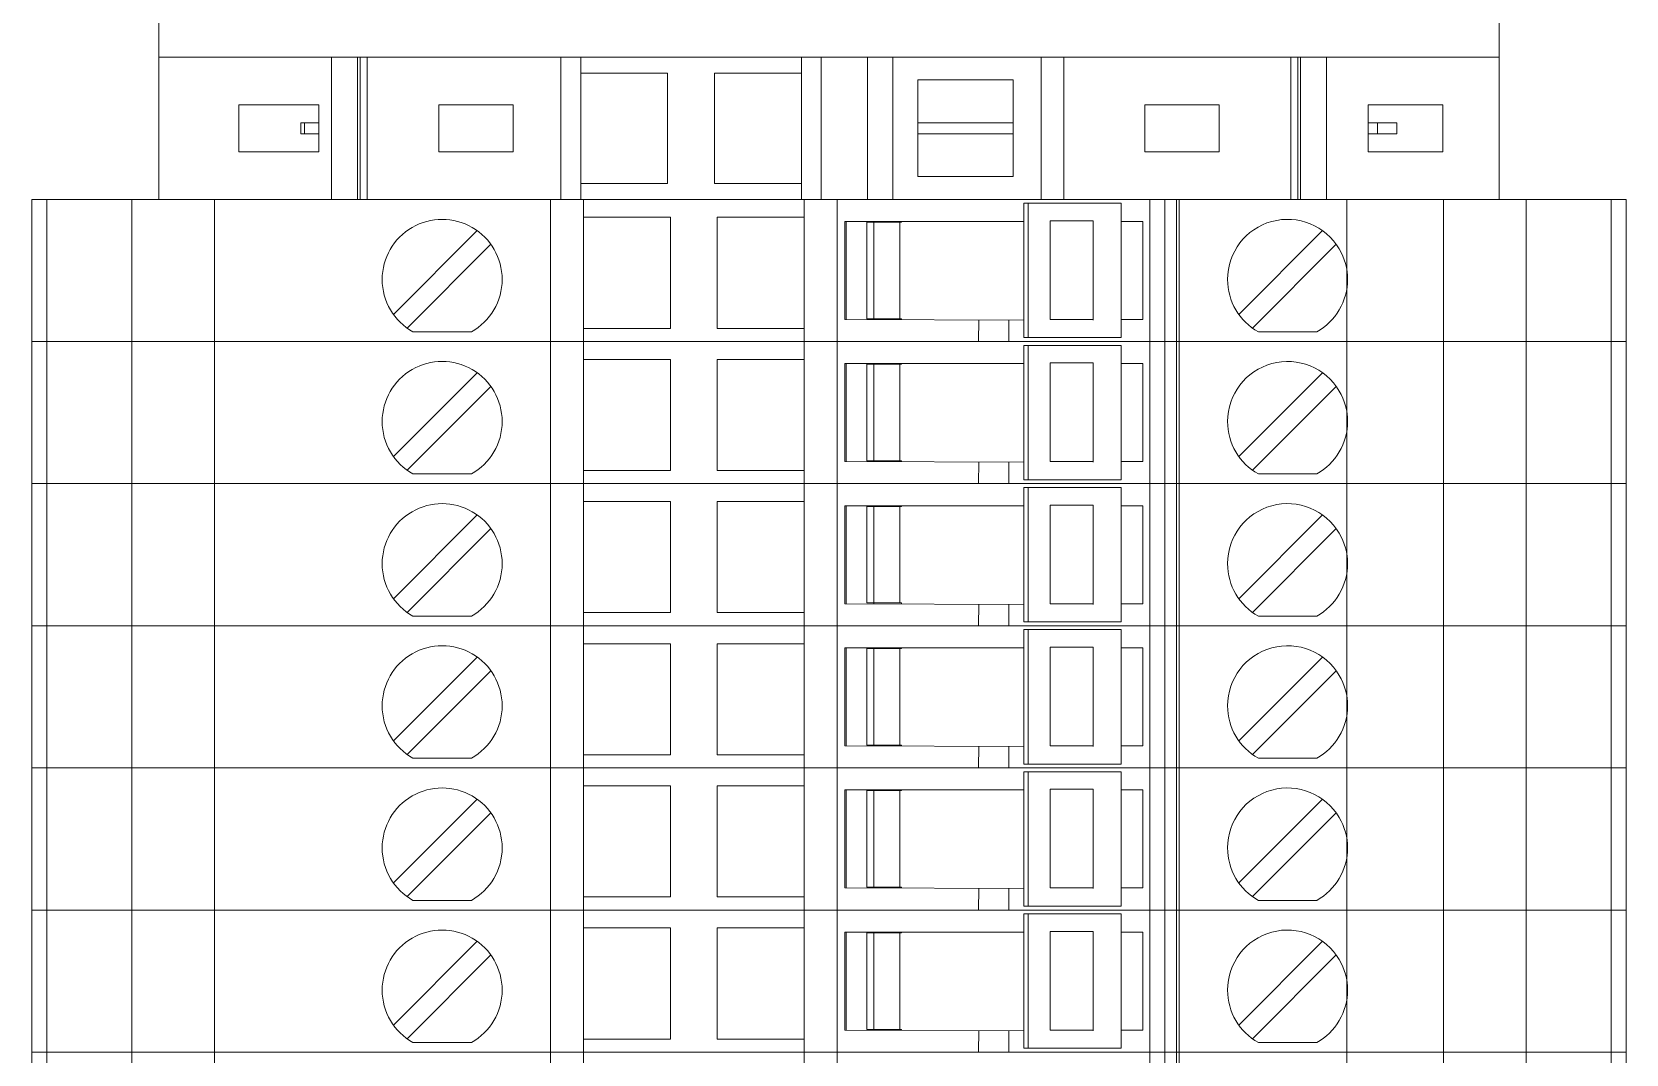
# Model space of a CAD drawing. Header units: millimetres. Extents: x 1880 to 4113, y 771 to 2990.
# Drawn here: x 3131.2 to 3189, y 1389.5 to 1426.6 of the extents above; entities that cross this region are included whole.
import ezdxf

# ---------------------------------------------------------------- set-up
doc = ezdxf.new("R2010")
doc.units = ezdxf.units.MM
doc.layers.add('000-PI-Oprema', color=30, linetype='Continuous', lineweight=5)

msp = doc.modelspace()

# ---------------------------------------------------------------- linework, layer by layer
at = {"color": 0, "linetype": 'ByBlock', "lineweight": 0, "ltscale": 0.25}
msp.add_lwpolyline([(3135.772, 1427.863), (3135.772, 1420.513), (3184.372, 1420.513), (3184.372, 1427.863), (3135.772, 1427.863)], dxfattribs=at)
at = {"layer": '000-PI-Oprema', "color": 0, "linetype": 'ByBlock', "lineweight": 0}
for p, q in [((3135.772, 1427.863), (3135.772, 1420.513)), ((3184.372, 1420.513), (3184.372, 1427.863)), ((3142.037, 1425.663), (3135.772, 1425.663)), ((3142.037, 1420.513), (3142.037, 1425.663)), ((3142.974, 1425.663), (3142.037, 1425.663)), ((3142.974, 1420.513), (3142.974, 1425.663)), ((3143.074, 1425.663), (3142.974, 1425.663)), ((3143.074, 1425.663), (3143.074, 1420.513)), ((3143.332, 1425.663), (3143.074, 1425.663)), ((3143.332, 1425.663), (3143.332, 1420.513)), ((3150.353, 1425.663), (3143.332, 1425.663)), ((3150.353, 1425.663), (3151.072, 1425.663)), ((3150.353, 1420.513), (3150.353, 1425.663)), ((3151.072, 1425.088), (3151.072, 1425.663)), ((3151.072, 1425.663), (3159.072, 1425.663)), ((3159.072, 1425.663), (3159.072, 1425.088)), ((3159.072, 1425.663), (3159.79, 1425.663)), ((3159.79, 1425.663), (3161.462, 1425.663)), ((3159.79, 1420.513), (3159.79, 1425.663)), ((3162.387, 1425.663), (3161.462, 1425.663)), ((3161.462, 1425.663), (3161.462, 1420.513)), ((3167.761, 1425.663), (3162.387, 1425.663)), ((3162.387, 1425.663), (3162.387, 1420.513)), ((3167.761, 1425.663), (3167.761, 1420.513)), ((3168.582, 1425.663), (3167.761, 1425.663)), ((3168.582, 1420.513), (3168.582, 1425.663)), ((3168.582, 1425.663), (3176.812, 1425.663)), ((3176.812, 1425.663), (3176.812, 1420.513)), ((3176.812, 1425.663), (3177.07, 1425.663)), ((3177.07, 1420.513), (3177.07, 1425.663)), ((3177.07, 1425.663), (3177.17, 1425.663)), ((3178.107, 1425.663), (3177.17, 1425.663)), ((3177.17, 1420.513), (3177.17, 1425.663)), ((3178.107, 1425.663), (3184.372, 1425.663)), ((3178.107, 1420.513), (3178.107, 1425.663)), ((3151.072, 1421.088), (3151.072, 1425.088)), ((3151.072, 1425.088), (3154.222, 1425.088)), ((3154.222, 1425.088), (3154.222, 1421.088)), ((3155.922, 1425.088), (3159.072, 1425.088)), ((3155.922, 1421.088), (3155.922, 1425.088)), ((3159.072, 1425.088), (3159.072, 1421.088)), ((3163.297, 1424.838), (3166.747, 1424.838)), ((3163.297, 1423.288), (3163.297, 1424.838)), ((3166.747, 1424.838), (3166.747, 1423.288)), ((3138.672, 1422.238), (3138.672, 1423.938)), ((3138.672, 1423.938), (3141.572, 1423.938)), ((3141.572, 1423.938), (3141.572, 1423.288)), ((3145.922, 1423.938), (3148.622, 1423.938)), ((3145.922, 1422.238), (3145.922, 1423.938)), ((3148.622, 1423.938), (3148.622, 1422.238)), ((3171.522, 1423.938), (3174.222, 1423.938)), ((3171.522, 1422.238), (3171.522, 1423.938)), ((3174.222, 1423.938), (3174.222, 1422.238)), ((3179.622, 1423.288), (3179.622, 1423.938)), ((3179.622, 1423.938), (3182.322, 1423.938)), ((3182.322, 1423.938), (3182.322, 1422.238)), ((3141.057, 1423.288), (3140.927, 1423.288)), ((3140.927, 1422.888), (3140.927, 1423.288)), ((3141.057, 1423.288), (3141.057, 1422.888)), ((3141.057, 1423.288), (3141.572, 1423.288)), ((3141.572, 1423.288), (3141.572, 1422.888)), ((3163.297, 1423.288), (3166.747, 1423.288)), ((3163.297, 1422.888), (3163.297, 1423.288)), ((3166.747, 1423.288), (3166.747, 1422.888)), ((3179.622, 1422.888), (3179.622, 1423.288)), ((3179.622, 1423.288), (3179.957, 1423.288)), ((3179.957, 1423.288), (3179.957, 1422.888)), ((3180.657, 1423.288), (3179.957, 1423.288)), ((3180.657, 1423.288), (3180.657, 1422.888)), ((3141.057, 1422.888), (3140.927, 1422.888)), ((3141.057, 1422.888), (3141.572, 1422.888)), ((3141.572, 1422.888), (3141.572, 1422.238)), ((3163.297, 1422.888), (3166.747, 1422.888)), ((3163.297, 1421.338), (3163.297, 1422.888)), ((3166.747, 1422.888), (3166.747, 1421.338)), ((3179.622, 1422.888), (3179.957, 1422.888)), ((3179.622, 1422.238), (3179.622, 1422.888)), ((3180.657, 1422.888), (3179.957, 1422.888)), ((3141.572, 1422.238), (3138.672, 1422.238)), ((3148.622, 1422.238), (3145.922, 1422.238)), ((3174.222, 1422.238), (3171.522, 1422.238)), ((3182.322, 1422.238), (3179.622, 1422.238)), ((3166.747, 1421.338), (3163.297, 1421.338)), ((3154.222, 1421.088), (3151.072, 1421.088)), ((3151.072, 1420.513), (3151.072, 1421.088)), ((3159.072, 1421.088), (3155.922, 1421.088)), ((3159.072, 1421.088), (3159.072, 1420.513)), ((3131.172, 1420.513), (3131.855, 1420.513)), ((3131.172, 1420.513), (3149.972, 1420.513)), ((3131.172, 1420.513), (3131.172, 1415.363)), ((3131.719, 1415.363), (3131.719, 1420.513)), ((3134.796, 1420.513), (3134.796, 1415.363)), ((3137.796, 1420.513), (3137.796, 1415.363)), ((3142.974, 1420.513), (3142.037, 1420.513)), ((3143.074, 1420.513), (3142.974, 1420.513)), ((3143.332, 1420.513), (3143.074, 1420.513)), ((3149.972, 1420.513), (3151.172, 1420.513)), ((3149.972, 1420.513), (3149.972, 1415.363)), ((3150.353, 1420.513), (3151.072, 1420.513)), ((3151.172, 1420.513), (3151.172, 1420.513)), ((3159.172, 1420.513), (3151.172, 1420.513)), ((3151.172, 1420.513), (3151.172, 1415.363)), ((3159.172, 1420.513), (3159.172, 1420.513)), ((3159.172, 1420.513), (3160.372, 1420.513)), ((3159.172, 1415.363), (3159.172, 1420.513)), ((3160.372, 1420.513), (3178.572, 1420.513)), ((3160.372, 1415.363), (3160.372, 1420.513)), ((3164.972, 1420.513), (3164.972, 1420.513)), ((3167.13, 1420.373), (3167.288, 1420.373)), ((3167.13, 1420.373), (3167.13, 1419.688)), ((3167.288, 1415.503), (3167.288, 1420.373)), ((3167.288, 1420.373), (3170.659, 1420.373)), ((3170.022, 1420.513), (3170.022, 1420.513)), ((3170.659, 1420.373), (3170.659, 1420.373)), ((3170.659, 1420.373), (3170.659, 1415.503)), ((3171.702, 1420.513), (3171.702, 1415.363)), ((3172.245, 1415.363), (3172.245, 1420.513)), ((3172.672, 1420.513), (3172.672, 1420.513)), ((3172.672, 1415.363), (3172.672, 1420.513)), ((3172.772, 1420.513), (3172.772, 1415.363)), ((3188.972, 1420.513), (3178.572, 1420.513)), ((3178.848, 1420.513), (3178.848, 1415.363)), ((3182.348, 1420.513), (3182.348, 1415.363)), ((3185.348, 1420.513), (3185.348, 1415.363)), ((3188.424, 1415.363), (3188.424, 1420.513)), ((3188.972, 1420.513), (3188.972, 1415.363)), ((3151.172, 1419.863), (3151.172, 1419.863)), ((3151.172, 1419.863), (3154.322, 1419.863)), ((3154.322, 1419.863), (3154.322, 1419.863)), ((3154.322, 1419.863), (3154.322, 1415.838)), ((3156.022, 1419.863), (3159.172, 1419.863)), ((3156.022, 1419.863), (3156.022, 1419.863)), ((3156.022, 1415.838), (3156.022, 1419.863)), ((3159.172, 1419.863), (3159.172, 1419.863)), ((3160.647, 1419.713), (3160.647, 1416.163)), ((3160.647, 1419.713), (3167.13, 1419.713)), ((3160.647, 1419.713), (3160.647, 1419.713)), ((3160.697, 1416.163), (3160.697, 1419.713)), ((3161.447, 1419.688), (3161.447, 1419.688)), ((3161.447, 1419.688), (3161.697, 1419.688)), ((3161.447, 1419.688), (3161.447, 1416.188)), ((3161.697, 1419.713), (3161.697, 1416.163)), ((3161.697, 1419.688), (3162.697, 1419.688)), ((3162.634, 1419.688), (3162.634, 1416.188)), ((3162.697, 1419.688), (3162.697, 1419.713)), ((3167.13, 1416.188), (3167.13, 1419.688)), ((3168.243, 1419.738), (3168.086, 1419.738)), ((3168.086, 1419.688), (3168.086, 1419.738)), ((3168.086, 1416.163), (3168.086, 1419.688)), ((3169.652, 1419.738), (3168.243, 1419.738)), ((3169.652, 1419.738), (3169.652, 1416.138)), ((3170.659, 1419.713), (3171.447, 1419.713)), ((3171.447, 1419.713), (3171.447, 1416.163)), ((3171.447, 1419.713), (3171.447, 1419.713)), ((3147.317, 1419.379), (3144.282, 1416.343)), ((3177.967, 1419.379), (3174.932, 1416.343)), ((3177.967, 1419.379), (3177.967, 1419.379)), ((3144.776, 1415.848), (3147.812, 1418.884)), ((3149.972, 1418.913), (3149.972, 1418.913)), ((3149.972, 1416.313), (3149.972, 1418.913)), ((3172.772, 1418.913), (3172.772, 1416.313)), ((3172.772, 1418.913), (3172.772, 1418.913)), ((3175.426, 1415.848), (3178.462, 1418.884)), ((3178.462, 1418.884), (3178.462, 1418.884)), ((3149.972, 1416.313), (3149.972, 1416.313)), ((3160.647, 1416.163), (3160.647, 1416.163)), ((3160.647, 1416.163), (3167.13, 1416.138)), ((3161.447, 1416.188), (3161.697, 1416.188)), ((3161.447, 1416.188), (3161.447, 1416.188)), ((3161.697, 1416.188), (3162.697, 1416.188)), ((3162.697, 1416.163), (3162.697, 1416.188)), ((3165.497, 1415.363), (3165.5, 1416.145)), ((3166.597, 1416.14), (3166.597, 1415.363)), ((3167.13, 1415.503), (3167.13, 1416.188)), ((3168.086, 1416.163), (3169.652, 1416.163)), ((3170.659, 1416.163), (3171.447, 1416.163)), ((3171.447, 1416.163), (3171.447, 1416.163)), ((3172.772, 1416.313), (3172.772, 1416.313)), ((3174.932, 1416.343), (3174.932, 1416.343)), ((3144.988, 1415.713), (3144.988, 1415.713)), ((3147.106, 1415.713), (3144.988, 1415.713)), ((3147.106, 1415.713), (3147.106, 1415.713)), ((3151.172, 1415.838), (3151.172, 1415.838)), ((3154.322, 1415.838), (3151.172, 1415.838)), ((3154.322, 1415.838), (3154.322, 1415.838)), ((3156.022, 1415.838), (3156.022, 1415.838)), ((3159.172, 1415.838), (3156.022, 1415.838)), ((3159.172, 1415.838), (3159.172, 1415.838)), ((3175.426, 1415.848), (3175.426, 1415.848)), ((3175.638, 1415.713), (3175.638, 1415.713)), ((3175.638, 1415.713), (3177.756, 1415.713)), ((3177.756, 1415.713), (3177.756, 1415.713)), ((3131.172, 1415.363), (3149.972, 1415.363)), ((3131.172, 1415.363), (3131.855, 1415.363)), ((3131.172, 1415.363), (3149.972, 1415.363)), ((3131.172, 1415.363), (3131.172, 1410.213)), ((3131.719, 1410.213), (3131.719, 1415.363)), ((3134.796, 1415.363), (3134.796, 1410.213)), ((3137.796, 1415.363), (3137.796, 1410.213)), ((3149.972, 1415.363), (3151.172, 1415.363)), ((3149.972, 1415.363), (3151.172, 1415.363)), ((3149.972, 1415.363), (3149.972, 1410.213)), ((3159.172, 1415.363), (3151.172, 1415.363)), ((3151.172, 1415.363), (3151.172, 1415.363)), ((3151.172, 1415.363), (3151.172, 1415.363)), ((3159.172, 1415.363), (3151.172, 1415.363)), ((3151.172, 1415.363), (3151.172, 1410.213)), ((3159.172, 1415.363), (3160.372, 1415.363)), ((3159.172, 1415.363), (3159.172, 1415.363)), ((3159.172, 1415.363), (3159.172, 1415.363)), ((3159.172, 1415.363), (3160.372, 1415.363)), ((3159.172, 1410.213), (3159.172, 1415.363)), ((3160.372, 1415.363), (3165.497, 1415.363)), ((3160.372, 1415.363), (3178.572, 1415.363)), ((3160.372, 1410.213), (3160.372, 1415.363)), ((3164.972, 1415.363), (3164.972, 1415.363)), ((3164.972, 1415.363), (3164.972, 1415.363)), ((3166.593, 1415.363), (3165.497, 1415.363)), ((3165.497, 1415.363), (3165.497, 1415.363)), ((3166.597, 1415.363), (3166.593, 1415.363)), ((3166.597, 1415.363), (3188.972, 1415.363)), ((3166.597, 1415.363), (3166.597, 1415.363)), ((3167.13, 1415.503), (3167.288, 1415.503)), ((3167.13, 1415.223), (3167.288, 1415.223)), ((3167.13, 1415.223), (3167.13, 1414.538)), ((3167.288, 1415.503), (3170.659, 1415.503)), ((3167.288, 1410.353), (3167.288, 1415.223)), ((3167.288, 1415.223), (3170.659, 1415.223)), ((3170.022, 1415.363), (3170.022, 1415.363)), ((3170.022, 1415.363), (3170.022, 1415.363)), ((3170.659, 1415.503), (3170.659, 1415.503)), ((3170.659, 1415.223), (3170.659, 1415.223)), ((3170.659, 1415.223), (3170.659, 1410.353)), ((3171.702, 1415.363), (3171.702, 1410.213)), ((3172.245, 1410.213), (3172.245, 1415.363)), ((3172.672, 1415.363), (3172.672, 1415.363)), ((3172.672, 1415.363), (3172.672, 1415.363)), ((3172.672, 1410.213), (3172.672, 1415.363)), ((3172.772, 1415.363), (3172.772, 1410.213)), ((3188.972, 1415.363), (3178.572, 1415.363)), ((3178.848, 1415.363), (3178.848, 1410.213)), ((3182.348, 1415.363), (3182.348, 1410.213)), ((3185.348, 1415.363), (3185.348, 1410.213)), ((3188.424, 1410.213), (3188.424, 1415.363)), ((3188.972, 1415.363), (3188.972, 1410.213)), ((3151.172, 1414.713), (3151.172, 1414.713)), ((3151.172, 1414.713), (3154.322, 1414.713)), ((3154.322, 1414.713), (3154.322, 1414.713)), ((3154.322, 1414.713), (3154.322, 1410.688)), ((3156.022, 1414.713), (3159.172, 1414.713)), ((3156.022, 1414.713), (3156.022, 1414.713)), ((3156.022, 1410.688), (3156.022, 1414.713)), ((3159.172, 1414.713), (3159.172, 1414.713)), ((3160.647, 1414.563), (3160.647, 1411.013)), ((3160.647, 1414.563), (3167.13, 1414.563)), ((3160.647, 1414.563), (3160.647, 1414.563)), ((3160.697, 1411.013), (3160.697, 1414.563)), ((3161.447, 1414.538), (3161.447, 1414.538)), ((3161.447, 1414.538), (3161.697, 1414.538)), ((3161.447, 1414.538), (3161.447, 1411.038)), ((3161.697, 1414.563), (3161.697, 1411.013)), ((3161.697, 1414.538), (3162.697, 1414.538)), ((3162.634, 1414.538), (3162.634, 1411.038)), ((3162.697, 1414.538), (3162.697, 1414.563)), ((3167.13, 1411.038), (3167.13, 1414.538)), ((3168.243, 1414.588), (3168.086, 1414.588)), ((3168.086, 1414.538), (3168.086, 1414.588)), ((3168.086, 1411.013), (3168.086, 1414.538)), ((3169.652, 1414.588), (3168.243, 1414.588)), ((3169.652, 1414.588), (3169.652, 1410.988)), ((3170.659, 1414.563), (3171.447, 1414.563)), ((3171.447, 1414.563), (3171.447, 1411.013)), ((3171.447, 1414.563), (3171.447, 1414.563)), ((3147.317, 1414.229), (3144.282, 1411.193)), ((3177.967, 1414.229), (3174.932, 1411.193)), ((3177.967, 1414.229), (3177.967, 1414.229)), ((3144.776, 1410.698), (3147.812, 1413.734)), ((3149.972, 1413.763), (3149.972, 1413.763)), ((3149.972, 1411.163), (3149.972, 1413.763)), ((3172.772, 1413.763), (3172.772, 1411.163)), ((3172.772, 1413.763), (3172.772, 1413.763)), ((3175.426, 1410.698), (3178.462, 1413.734)), ((3178.462, 1413.734), (3178.462, 1413.734)), ((3149.972, 1411.163), (3149.972, 1411.163)), ((3160.647, 1411.013), (3160.647, 1411.013)), ((3160.647, 1411.013), (3167.13, 1410.988)), ((3161.447, 1411.038), (3161.697, 1411.038)), ((3161.447, 1411.038), (3161.447, 1411.038)), ((3161.697, 1411.038), (3162.697, 1411.038)), ((3162.697, 1411.013), (3162.697, 1411.038)), ((3165.497, 1410.213), (3165.5, 1410.995)), ((3166.597, 1410.99), (3166.597, 1410.213)), ((3167.13, 1410.353), (3167.13, 1411.038)), ((3168.086, 1411.013), (3169.652, 1411.013)), ((3170.659, 1411.013), (3171.447, 1411.013)), ((3171.447, 1411.013), (3171.447, 1411.013)), ((3172.772, 1411.163), (3172.772, 1411.163)), ((3174.932, 1411.193), (3174.932, 1411.193)), ((3144.988, 1410.563), (3144.988, 1410.563)), ((3147.106, 1410.563), (3144.988, 1410.563)), ((3147.106, 1410.563), (3147.106, 1410.563)), ((3151.172, 1410.688), (3151.172, 1410.688)), ((3154.322, 1410.688), (3151.172, 1410.688)), ((3154.322, 1410.688), (3154.322, 1410.688)), ((3156.022, 1410.688), (3156.022, 1410.688)), ((3159.172, 1410.688), (3156.022, 1410.688)), ((3159.172, 1410.688), (3159.172, 1410.688)), ((3167.13, 1410.353), (3167.288, 1410.353)), ((3167.288, 1410.353), (3170.659, 1410.353)), ((3170.659, 1410.353), (3170.659, 1410.353)), ((3175.426, 1410.698), (3175.426, 1410.698)), ((3175.638, 1410.563), (3175.638, 1410.563)), ((3175.638, 1410.563), (3177.756, 1410.563)), ((3177.756, 1410.563), (3177.756, 1410.563)), ((3131.172, 1410.213), (3149.972, 1410.213)), ((3131.172, 1410.213), (3131.855, 1410.213)), ((3131.172, 1410.213), (3149.972, 1410.213)), ((3131.172, 1410.213), (3131.172, 1405.063)), ((3131.719, 1405.063), (3131.719, 1410.213)), ((3134.796, 1410.213), (3134.796, 1405.063)), ((3137.796, 1410.213), (3137.796, 1405.063)), ((3149.972, 1410.213), (3151.172, 1410.213)), ((3149.972, 1410.213), (3151.172, 1410.213)), ((3149.972, 1410.213), (3149.972, 1405.063)), ((3159.172, 1410.213), (3151.172, 1410.213)), ((3151.172, 1410.213), (3151.172, 1410.213)), ((3151.172, 1410.213), (3151.172, 1410.213)), ((3159.172, 1410.213), (3151.172, 1410.213)), ((3151.172, 1410.213), (3151.172, 1405.063)), ((3159.172, 1410.213), (3160.372, 1410.213)), ((3159.172, 1410.213), (3159.172, 1410.213)), ((3159.172, 1410.213), (3159.172, 1410.213)), ((3159.172, 1410.213), (3160.372, 1410.213)), ((3159.172, 1405.063), (3159.172, 1410.213)), ((3160.372, 1410.213), (3165.497, 1410.213)), ((3160.372, 1410.213), (3178.572, 1410.213)), ((3160.372, 1405.063), (3160.372, 1410.213)), ((3164.972, 1410.213), (3164.972, 1410.213)), ((3164.972, 1410.213), (3164.972, 1410.213)), ((3166.593, 1410.213), (3165.497, 1410.213)), ((3165.497, 1410.213), (3165.497, 1410.213)), ((3166.597, 1410.213), (3166.593, 1410.213)), ((3166.597, 1410.213), (3188.972, 1410.213)), ((3166.597, 1410.213), (3166.597, 1410.213)), ((3167.13, 1410.073), (3167.288, 1410.073)), ((3167.13, 1410.073), (3167.13, 1409.388)), ((3167.288, 1405.203), (3167.288, 1410.073)), ((3167.288, 1410.073), (3170.659, 1410.073)), ((3170.022, 1410.213), (3170.022, 1410.213)), ((3170.022, 1410.213), (3170.022, 1410.213)), ((3170.659, 1410.073), (3170.659, 1410.073)), ((3170.659, 1410.073), (3170.659, 1405.203)), ((3171.702, 1410.213), (3171.702, 1405.063)), ((3172.245, 1405.063), (3172.245, 1410.213)), ((3172.672, 1410.213), (3172.672, 1410.213)), ((3172.672, 1410.213), (3172.672, 1410.213)), ((3172.672, 1405.063), (3172.672, 1410.213)), ((3172.772, 1410.213), (3172.772, 1405.063)), ((3188.972, 1410.213), (3178.572, 1410.213)), ((3178.848, 1410.213), (3178.848, 1405.063)), ((3182.348, 1410.213), (3182.348, 1405.063)), ((3185.348, 1410.213), (3185.348, 1405.063)), ((3188.424, 1405.063), (3188.424, 1410.213)), ((3188.972, 1410.213), (3188.972, 1405.063)), ((3151.172, 1409.563), (3151.172, 1409.563)), ((3151.172, 1409.563), (3154.322, 1409.563)), ((3154.322, 1409.563), (3154.322, 1409.563)), ((3154.322, 1409.563), (3154.322, 1405.538)), ((3156.022, 1409.563), (3159.172, 1409.563)), ((3156.022, 1409.563), (3156.022, 1409.563)), ((3156.022, 1405.538), (3156.022, 1409.563)), ((3159.172, 1409.563), (3159.172, 1409.563)), ((3160.647, 1409.413), (3160.647, 1405.863)), ((3160.647, 1409.413), (3167.13, 1409.413)), ((3160.647, 1409.413), (3160.647, 1409.413)), ((3160.697, 1405.863), (3160.697, 1409.413)), ((3161.447, 1409.388), (3161.447, 1409.388)), ((3161.447, 1409.388), (3161.697, 1409.388)), ((3161.447, 1409.388), (3161.447, 1405.888)), ((3161.697, 1409.413), (3161.697, 1405.863)), ((3161.697, 1409.388), (3162.697, 1409.388)), ((3162.634, 1409.388), (3162.634, 1405.888)), ((3162.697, 1409.388), (3162.697, 1409.413)), ((3167.13, 1405.888), (3167.13, 1409.388)), ((3168.243, 1409.438), (3168.086, 1409.438)), ((3168.086, 1409.388), (3168.086, 1409.438)), ((3168.086, 1405.863), (3168.086, 1409.388)), ((3169.652, 1409.438), (3168.243, 1409.438)), ((3169.652, 1409.438), (3169.652, 1405.838)), ((3170.659, 1409.413), (3171.447, 1409.413)), ((3171.447, 1409.413), (3171.447, 1405.863)), ((3171.447, 1409.413), (3171.447, 1409.413)), ((3147.317, 1409.079), (3144.282, 1406.043)), ((3149.972, 1408.613), (3149.972, 1408.613)), ((3149.972, 1406.013), (3149.972, 1408.613)), ((3172.772, 1408.613), (3172.772, 1406.013)), ((3172.772, 1408.613), (3172.772, 1408.613)), ((3177.967, 1409.079), (3174.932, 1406.043)), ((3177.967, 1409.079), (3177.967, 1409.079)), ((3144.776, 1405.548), (3147.812, 1408.584)), ((3175.426, 1405.548), (3178.462, 1408.584)), ((3178.462, 1408.584), (3178.462, 1408.584)), ((3149.972, 1406.013), (3149.972, 1406.013)), ((3160.647, 1405.863), (3160.647, 1405.863)), ((3160.647, 1405.863), (3167.13, 1405.838)), ((3161.447, 1405.888), (3161.697, 1405.888)), ((3161.447, 1405.888), (3161.447, 1405.888)), ((3161.697, 1405.888), (3162.697, 1405.888)), ((3162.697, 1405.863), (3162.697, 1405.888)), ((3165.497, 1405.063), (3165.5, 1405.845)), ((3166.597, 1405.84), (3166.597, 1405.063)), ((3167.13, 1405.203), (3167.13, 1405.888)), ((3168.086, 1405.863), (3169.652, 1405.863)), ((3170.659, 1405.863), (3171.447, 1405.863)), ((3171.447, 1405.863), (3171.447, 1405.863)), ((3172.772, 1406.013), (3172.772, 1406.013)), ((3174.932, 1406.043), (3174.932, 1406.043)), ((3144.988, 1405.413), (3144.988, 1405.413)), ((3147.106, 1405.413), (3144.988, 1405.413)), ((3147.106, 1405.413), (3147.106, 1405.413)), ((3151.172, 1405.538), (3151.172, 1405.538)), ((3154.322, 1405.538), (3151.172, 1405.538)), ((3154.322, 1405.538), (3154.322, 1405.538)), ((3156.022, 1405.538), (3156.022, 1405.538)), ((3159.172, 1405.538), (3156.022, 1405.538)), ((3159.172, 1405.538), (3159.172, 1405.538)), ((3167.13, 1405.203), (3167.288, 1405.203)), ((3167.288, 1405.203), (3170.659, 1405.203)), ((3170.659, 1405.203), (3170.659, 1405.203)), ((3175.426, 1405.548), (3175.426, 1405.548)), ((3175.638, 1405.413), (3175.638, 1405.413)), ((3175.638, 1405.413), (3177.756, 1405.413)), ((3177.756, 1405.413), (3177.756, 1405.413)), ((3131.172, 1405.063), (3149.972, 1405.063)), ((3131.172, 1405.063), (3131.855, 1405.063)), ((3131.172, 1405.063), (3149.972, 1405.063)), ((3131.172, 1405.063), (3131.172, 1399.913)), ((3131.719, 1399.913), (3131.719, 1405.063)), ((3134.796, 1405.063), (3134.796, 1399.913)), ((3137.796, 1405.063), (3137.796, 1399.913)), ((3149.972, 1405.063), (3151.172, 1405.063)), ((3149.972, 1405.063), (3151.172, 1405.063)), ((3149.972, 1405.063), (3149.972, 1399.913)), ((3159.172, 1405.063), (3151.172, 1405.063)), ((3151.172, 1405.063), (3151.172, 1405.063)), ((3151.172, 1405.063), (3151.172, 1405.063)), ((3159.172, 1405.063), (3151.172, 1405.063)), ((3151.172, 1405.063), (3151.172, 1399.913)), ((3159.172, 1405.063), (3160.372, 1405.063)), ((3159.172, 1405.063), (3159.172, 1405.063)), ((3159.172, 1405.063), (3159.172, 1405.063)), ((3159.172, 1405.063), (3160.372, 1405.063)), ((3159.172, 1399.913), (3159.172, 1405.063)), ((3160.372, 1405.063), (3165.497, 1405.063)), ((3160.372, 1405.063), (3178.572, 1405.063)), ((3160.372, 1399.913), (3160.372, 1405.063)), ((3164.972, 1405.063), (3164.972, 1405.063)), ((3164.972, 1405.063), (3164.972, 1405.063)), ((3166.593, 1405.063), (3165.497, 1405.063)), ((3165.497, 1405.063), (3165.497, 1405.063)), ((3166.597, 1405.063), (3166.593, 1405.063)), ((3166.597, 1405.063), (3188.972, 1405.063)), ((3166.597, 1405.063), (3166.597, 1405.063)), ((3167.13, 1404.923), (3167.288, 1404.923)), ((3167.13, 1404.923), (3167.13, 1404.238)), ((3167.288, 1400.053), (3167.288, 1404.923)), ((3167.288, 1404.923), (3170.659, 1404.923)), ((3170.022, 1405.063), (3170.022, 1405.063)), ((3170.022, 1405.063), (3170.022, 1405.063)), ((3170.659, 1404.923), (3170.659, 1404.923)), ((3170.659, 1404.923), (3170.659, 1400.053)), ((3171.702, 1405.063), (3171.702, 1399.913)), ((3172.245, 1399.913), (3172.245, 1405.063)), ((3172.672, 1405.063), (3172.672, 1405.063)), ((3172.672, 1405.063), (3172.672, 1405.063)), ((3172.672, 1399.913), (3172.672, 1405.063)), ((3172.772, 1405.063), (3172.772, 1399.913)), ((3188.972, 1405.063), (3178.572, 1405.063)), ((3178.848, 1405.063), (3178.848, 1399.913)), ((3182.348, 1405.063), (3182.348, 1399.913)), ((3185.348, 1405.063), (3185.348, 1399.913)), ((3188.424, 1399.913), (3188.424, 1405.063)), ((3188.972, 1405.063), (3188.972, 1399.913)), ((3151.172, 1404.413), (3151.172, 1404.413)), ((3151.172, 1404.413), (3154.322, 1404.413)), ((3154.322, 1404.413), (3154.322, 1404.413)), ((3154.322, 1404.413), (3154.322, 1400.388)), ((3156.022, 1404.413), (3159.172, 1404.413)), ((3156.022, 1404.413), (3156.022, 1404.413)), ((3156.022, 1400.388), (3156.022, 1404.413)), ((3159.172, 1404.413), (3159.172, 1404.413)), ((3160.647, 1404.263), (3160.647, 1400.713)), ((3160.647, 1404.263), (3167.13, 1404.263)), ((3160.647, 1404.263), (3160.647, 1404.263)), ((3160.697, 1400.713), (3160.697, 1404.263)), ((3161.447, 1404.238), (3161.447, 1404.238)), ((3161.447, 1404.238), (3161.697, 1404.238)), ((3161.447, 1404.238), (3161.447, 1400.738)), ((3161.697, 1404.263), (3161.697, 1400.713)), ((3161.697, 1404.238), (3162.697, 1404.238)), ((3162.634, 1404.238), (3162.634, 1400.738)), ((3162.697, 1404.238), (3162.697, 1404.263)), ((3167.13, 1400.738), (3167.13, 1404.238)), ((3168.243, 1404.288), (3168.086, 1404.288)), ((3168.086, 1404.238), (3168.086, 1404.288)), ((3168.086, 1400.713), (3168.086, 1404.238)), ((3169.652, 1404.288), (3168.243, 1404.288)), ((3169.652, 1404.288), (3169.652, 1400.688)), ((3170.659, 1404.263), (3171.447, 1404.263)), ((3171.447, 1404.263), (3171.447, 1400.713)), ((3171.447, 1404.263), (3171.447, 1404.263)), ((3147.317, 1403.929), (3144.282, 1400.893)), ((3144.776, 1400.398), (3147.812, 1403.434)), ((3149.972, 1403.463), (3149.972, 1403.463)), ((3149.972, 1400.863), (3149.972, 1403.463)), ((3172.772, 1403.463), (3172.772, 1400.863)), ((3172.772, 1403.463), (3172.772, 1403.463)), ((3177.967, 1403.929), (3174.932, 1400.893)), ((3175.426, 1400.398), (3178.462, 1403.434)), ((3177.967, 1403.929), (3177.967, 1403.929)), ((3178.462, 1403.434), (3178.462, 1403.434)), ((3149.972, 1400.863), (3149.972, 1400.863)), ((3160.647, 1400.713), (3160.647, 1400.713)), ((3160.647, 1400.713), (3167.13, 1400.688)), ((3161.447, 1400.738), (3161.697, 1400.738)), ((3161.447, 1400.738), (3161.447, 1400.738)), ((3161.697, 1400.738), (3162.697, 1400.738)), ((3162.697, 1400.713), (3162.697, 1400.738)), ((3165.497, 1399.913), (3165.5, 1400.695)), ((3166.597, 1400.69), (3166.597, 1399.913)), ((3167.13, 1400.053), (3167.13, 1400.738)), ((3168.086, 1400.713), (3169.652, 1400.713)), ((3170.659, 1400.713), (3171.447, 1400.713)), ((3171.447, 1400.713), (3171.447, 1400.713)), ((3172.772, 1400.863), (3172.772, 1400.863)), ((3174.932, 1400.893), (3174.932, 1400.893)), ((3144.988, 1400.263), (3144.988, 1400.263)), ((3147.106, 1400.263), (3144.988, 1400.263)), ((3147.106, 1400.263), (3147.106, 1400.263)), ((3151.172, 1400.388), (3151.172, 1400.388)), ((3154.322, 1400.388), (3151.172, 1400.388)), ((3154.322, 1400.388), (3154.322, 1400.388)), ((3156.022, 1400.388), (3156.022, 1400.388)), ((3159.172, 1400.388), (3156.022, 1400.388)), ((3159.172, 1400.388), (3159.172, 1400.388)), ((3167.13, 1400.053), (3167.288, 1400.053)), ((3167.288, 1400.053), (3170.659, 1400.053)), ((3170.659, 1400.053), (3170.659, 1400.053)), ((3175.426, 1400.398), (3175.426, 1400.398)), ((3175.638, 1400.263), (3175.638, 1400.263)), ((3175.638, 1400.263), (3177.756, 1400.263)), ((3177.756, 1400.263), (3177.756, 1400.263)), ((3131.172, 1399.913), (3149.972, 1399.913)), ((3131.172, 1399.913), (3131.855, 1399.913)), ((3131.172, 1399.913), (3149.972, 1399.913)), ((3131.172, 1399.913), (3131.172, 1394.763)), ((3131.719, 1394.763), (3131.719, 1399.913)), ((3134.796, 1399.913), (3134.796, 1394.763)), ((3137.796, 1399.913), (3137.796, 1394.763)), ((3149.972, 1399.913), (3151.172, 1399.913)), ((3149.972, 1399.913), (3151.172, 1399.913)), ((3149.972, 1399.913), (3149.972, 1394.763)), ((3159.172, 1399.913), (3151.172, 1399.913)), ((3151.172, 1399.913), (3151.172, 1399.913)), ((3151.172, 1399.913), (3151.172, 1399.913)), ((3159.172, 1399.913), (3151.172, 1399.913)), ((3151.172, 1399.913), (3151.172, 1394.763)), ((3159.172, 1399.913), (3160.372, 1399.913)), ((3159.172, 1399.913), (3159.172, 1399.913)), ((3159.172, 1399.913), (3159.172, 1399.913)), ((3159.172, 1399.913), (3160.372, 1399.913)), ((3159.172, 1394.763), (3159.172, 1399.913)), ((3160.372, 1399.913), (3165.497, 1399.913)), ((3160.372, 1399.913), (3178.572, 1399.913)), ((3160.372, 1394.763), (3160.372, 1399.913)), ((3164.972, 1399.913), (3164.972, 1399.913)), ((3164.972, 1399.913), (3164.972, 1399.913)), ((3166.593, 1399.913), (3165.497, 1399.913)), ((3165.497, 1399.913), (3165.497, 1399.913)), ((3166.597, 1399.913), (3166.593, 1399.913)), ((3166.597, 1399.913), (3188.972, 1399.913)), ((3166.597, 1399.913), (3166.597, 1399.913)), ((3167.13, 1399.773), (3167.288, 1399.773)), ((3167.13, 1399.773), (3167.13, 1399.088)), ((3167.288, 1394.903), (3167.288, 1399.773)), ((3167.288, 1399.773), (3170.659, 1399.773)), ((3170.022, 1399.913), (3170.022, 1399.913)), ((3170.022, 1399.913), (3170.022, 1399.913)), ((3170.659, 1399.773), (3170.659, 1399.773)), ((3170.659, 1399.773), (3170.659, 1394.903)), ((3171.702, 1399.913), (3171.702, 1394.763)), ((3172.245, 1394.763), (3172.245, 1399.913)), ((3172.672, 1399.913), (3172.672, 1399.913)), ((3172.672, 1399.913), (3172.672, 1399.913)), ((3172.672, 1394.763), (3172.672, 1399.913)), ((3172.772, 1399.913), (3172.772, 1394.763)), ((3188.972, 1399.913), (3178.572, 1399.913)), ((3178.848, 1399.913), (3178.848, 1394.763)), ((3182.348, 1399.913), (3182.348, 1394.763)), ((3185.348, 1399.913), (3185.348, 1394.763)), ((3188.424, 1394.763), (3188.424, 1399.913)), ((3188.972, 1399.913), (3188.972, 1394.763)), ((3147.317, 1398.779), (3144.282, 1395.743)), ((3151.172, 1399.263), (3151.172, 1399.263)), ((3151.172, 1399.263), (3154.322, 1399.263)), ((3154.322, 1399.263), (3154.322, 1399.263)), ((3154.322, 1399.263), (3154.322, 1395.238)), ((3156.022, 1399.263), (3159.172, 1399.263)), ((3156.022, 1399.263), (3156.022, 1399.263)), ((3156.022, 1395.238), (3156.022, 1399.263)), ((3159.172, 1399.263), (3159.172, 1399.263)), ((3160.647, 1399.113), (3160.647, 1395.563)), ((3160.647, 1399.113), (3167.13, 1399.113)), ((3160.647, 1399.113), (3160.647, 1399.113)), ((3160.697, 1395.563), (3160.697, 1399.113)), ((3161.447, 1399.088), (3161.447, 1399.088)), ((3161.447, 1399.088), (3161.697, 1399.088)), ((3161.447, 1399.088), (3161.447, 1395.588)), ((3161.697, 1399.113), (3161.697, 1395.563)), ((3161.697, 1399.088), (3162.697, 1399.088)), ((3162.634, 1399.088), (3162.634, 1395.588)), ((3162.697, 1399.088), (3162.697, 1399.113)), ((3167.13, 1395.588), (3167.13, 1399.088)), ((3168.243, 1399.138), (3168.086, 1399.138)), ((3168.086, 1399.088), (3168.086, 1399.138)), ((3168.086, 1395.563), (3168.086, 1399.088)), ((3169.652, 1399.138), (3168.243, 1399.138)), ((3169.652, 1399.138), (3169.652, 1395.538)), ((3170.659, 1399.113), (3171.447, 1399.113)), ((3171.447, 1399.113), (3171.447, 1395.563)), ((3171.447, 1399.113), (3171.447, 1399.113)), ((3177.967, 1398.779), (3174.932, 1395.743)), ((3177.967, 1398.779), (3177.967, 1398.779)), ((3144.776, 1395.248), (3147.812, 1398.284)), ((3149.972, 1398.313), (3149.972, 1398.313)), ((3149.972, 1395.713), (3149.972, 1398.313)), ((3172.772, 1398.313), (3172.772, 1395.713)), ((3172.772, 1398.313), (3172.772, 1398.313)), ((3175.426, 1395.248), (3178.462, 1398.284)), ((3178.462, 1398.284), (3178.462, 1398.284)), ((3149.972, 1395.713), (3149.972, 1395.713)), ((3160.647, 1395.563), (3160.647, 1395.563)), ((3160.647, 1395.563), (3167.13, 1395.538)), ((3161.447, 1395.588), (3161.697, 1395.588)), ((3161.447, 1395.588), (3161.447, 1395.588)), ((3161.697, 1395.588), (3162.697, 1395.588)), ((3162.697, 1395.563), (3162.697, 1395.588)), ((3165.497, 1394.763), (3165.5, 1395.545)), ((3166.597, 1395.54), (3166.597, 1394.763)), ((3167.13, 1394.903), (3167.13, 1395.588)), ((3168.086, 1395.563), (3169.652, 1395.563)), ((3170.659, 1395.563), (3171.447, 1395.563)), ((3171.447, 1395.563), (3171.447, 1395.563)), ((3172.772, 1395.713), (3172.772, 1395.713)), ((3174.932, 1395.743), (3174.932, 1395.743)), ((3131.172, 1394.763), (3149.972, 1394.763)), ((3131.172, 1394.763), (3131.855, 1394.763)), ((3131.172, 1394.763), (3149.972, 1394.763)), ((3131.172, 1394.763), (3131.172, 1389.613)), ((3131.719, 1389.613), (3131.719, 1394.763)), ((3134.796, 1394.763), (3134.796, 1389.613)), ((3137.796, 1394.763), (3137.796, 1389.613)), ((3144.988, 1395.113), (3144.988, 1395.113)), ((3147.106, 1395.113), (3144.988, 1395.113)), ((3147.106, 1395.113), (3147.106, 1395.113)), ((3149.972, 1394.763), (3151.172, 1394.763)), ((3149.972, 1394.763), (3151.172, 1394.763)), ((3149.972, 1394.763), (3149.972, 1389.613)), ((3151.172, 1395.238), (3151.172, 1395.238)), ((3154.322, 1395.238), (3151.172, 1395.238)), ((3159.172, 1394.763), (3151.172, 1394.763)), ((3151.172, 1394.763), (3151.172, 1394.763)), ((3151.172, 1394.763), (3151.172, 1394.763)), ((3159.172, 1394.763), (3151.172, 1394.763)), ((3151.172, 1394.763), (3151.172, 1389.613)), ((3154.322, 1395.238), (3154.322, 1395.238)), ((3156.022, 1395.238), (3156.022, 1395.238)), ((3159.172, 1395.238), (3156.022, 1395.238)), ((3159.172, 1395.238), (3159.172, 1395.238)), ((3159.172, 1394.763), (3160.372, 1394.763)), ((3159.172, 1394.763), (3159.172, 1394.763)), ((3159.172, 1394.763), (3159.172, 1394.763)), ((3159.172, 1394.763), (3160.372, 1394.763)), ((3159.172, 1389.613), (3159.172, 1394.763)), ((3160.372, 1394.763), (3165.497, 1394.763)), ((3160.372, 1394.763), (3178.572, 1394.763)), ((3160.372, 1389.613), (3160.372, 1394.763)), ((3164.972, 1394.763), (3164.972, 1394.763)), ((3164.972, 1394.763), (3164.972, 1394.763)), ((3166.593, 1394.763), (3165.497, 1394.763)), ((3165.497, 1394.763), (3165.497, 1394.763)), ((3166.597, 1394.763), (3166.593, 1394.763)), ((3166.597, 1394.763), (3188.972, 1394.763)), ((3166.597, 1394.763), (3166.597, 1394.763)), ((3167.13, 1394.903), (3167.288, 1394.903)), ((3167.288, 1394.903), (3170.659, 1394.903)), ((3170.022, 1394.763), (3170.022, 1394.763)), ((3170.022, 1394.763), (3170.022, 1394.763)), ((3170.659, 1394.903), (3170.659, 1394.903)), ((3171.702, 1394.763), (3171.702, 1389.613)), ((3172.245, 1389.613), (3172.245, 1394.763)), ((3172.672, 1394.763), (3172.672, 1394.763)), ((3172.672, 1394.763), (3172.672, 1394.763)), ((3172.672, 1389.613), (3172.672, 1394.763)), ((3172.772, 1394.763), (3172.772, 1389.613)), ((3175.426, 1395.248), (3175.426, 1395.248)), ((3175.638, 1395.113), (3175.638, 1395.113)), ((3175.638, 1395.113), (3177.756, 1395.113)), ((3177.756, 1395.113), (3177.756, 1395.113)), ((3188.972, 1394.763), (3178.572, 1394.763)), ((3178.848, 1394.763), (3178.848, 1389.613)), ((3182.348, 1394.763), (3182.348, 1389.613)), ((3185.348, 1394.763), (3185.348, 1389.613)), ((3188.424, 1389.613), (3188.424, 1394.763)), ((3188.972, 1394.763), (3188.972, 1389.613)), ((3167.13, 1394.623), (3167.288, 1394.623)), ((3167.13, 1394.623), (3167.13, 1393.938)), ((3167.288, 1389.753), (3167.288, 1394.623)), ((3167.288, 1394.623), (3170.659, 1394.623)), ((3170.659, 1394.623), (3170.659, 1394.623)), ((3170.659, 1394.623), (3170.659, 1389.753)), ((3147.317, 1393.629), (3144.282, 1390.593)), ((3151.172, 1394.113), (3151.172, 1394.113)), ((3151.172, 1394.113), (3154.322, 1394.113)), ((3154.322, 1394.113), (3154.322, 1394.113)), ((3154.322, 1394.113), (3154.322, 1390.088)), ((3156.022, 1394.113), (3159.172, 1394.113)), ((3156.022, 1394.113), (3156.022, 1394.113)), ((3156.022, 1390.088), (3156.022, 1394.113)), ((3159.172, 1394.113), (3159.172, 1394.113)), ((3160.647, 1393.963), (3160.647, 1390.413)), ((3160.647, 1393.963), (3167.13, 1393.963)), ((3160.647, 1393.963), (3160.647, 1393.963)), ((3160.697, 1390.413), (3160.697, 1393.963)), ((3161.447, 1393.938), (3161.447, 1393.938)), ((3161.447, 1393.938), (3161.697, 1393.938)), ((3161.447, 1393.938), (3161.447, 1390.438)), ((3161.697, 1393.963), (3161.697, 1390.413)), ((3161.697, 1393.938), (3162.697, 1393.938)), ((3162.634, 1393.938), (3162.634, 1390.438)), ((3162.697, 1393.938), (3162.697, 1393.963)), ((3167.13, 1390.438), (3167.13, 1393.938)), ((3168.243, 1393.988), (3168.086, 1393.988)), ((3168.086, 1393.938), (3168.086, 1393.988)), ((3168.086, 1390.413), (3168.086, 1393.938)), ((3169.652, 1393.988), (3168.243, 1393.988)), ((3169.652, 1393.988), (3169.652, 1390.388)), ((3170.659, 1393.963), (3171.447, 1393.963)), ((3171.447, 1393.963), (3171.447, 1390.413)), ((3171.447, 1393.963), (3171.447, 1393.963)), ((3177.967, 1393.629), (3174.932, 1390.593)), ((3177.967, 1393.629), (3177.967, 1393.629)), ((3144.776, 1390.098), (3147.812, 1393.134)), ((3149.972, 1393.163), (3149.972, 1393.163)), ((3149.972, 1390.563), (3149.972, 1393.163)), ((3172.772, 1393.163), (3172.772, 1390.563)), ((3172.772, 1393.163), (3172.772, 1393.163)), ((3175.426, 1390.098), (3178.462, 1393.134)), ((3178.462, 1393.134), (3178.462, 1393.134)), ((3149.972, 1390.563), (3149.972, 1390.563)), ((3160.647, 1390.413), (3160.647, 1390.413)), ((3160.647, 1390.413), (3167.13, 1390.388)), ((3161.447, 1390.438), (3161.697, 1390.438)), ((3161.447, 1390.438), (3161.447, 1390.438)), ((3161.697, 1390.438), (3162.697, 1390.438)), ((3162.697, 1390.413), (3162.697, 1390.438)), ((3165.497, 1389.613), (3165.5, 1390.395)), ((3166.597, 1390.39), (3166.597, 1389.613)), ((3167.13, 1389.753), (3167.13, 1390.438)), ((3168.086, 1390.413), (3169.652, 1390.413)), ((3170.659, 1390.413), (3171.447, 1390.413)), ((3171.447, 1390.413), (3171.447, 1390.413)), ((3172.772, 1390.563), (3172.772, 1390.563)), ((3174.932, 1390.593), (3174.932, 1390.593)), ((3175.426, 1390.098), (3175.426, 1390.098)), ((3131.172, 1389.613), (3149.972, 1389.613)), ((3131.172, 1389.613), (3131.855, 1389.613)), ((3131.172, 1389.613), (3149.972, 1389.613)), ((3131.172, 1389.613), (3131.172, 1384.463)), ((3131.719, 1384.463), (3131.719, 1389.613)), ((3134.796, 1389.613), (3134.796, 1384.463)), ((3137.796, 1389.613), (3137.796, 1384.463)), ((3144.988, 1389.963), (3144.988, 1389.963)), ((3147.106, 1389.963), (3144.988, 1389.963)), ((3147.106, 1389.963), (3147.106, 1389.963)), ((3149.972, 1389.613), (3151.172, 1389.613)), ((3149.972, 1389.613), (3151.172, 1389.613)), ((3149.972, 1389.613), (3149.972, 1384.463)), ((3151.172, 1390.088), (3151.172, 1390.088)), ((3154.322, 1390.088), (3151.172, 1390.088)), ((3159.172, 1389.613), (3151.172, 1389.613)), ((3151.172, 1389.613), (3151.172, 1389.613)), ((3151.172, 1389.613), (3151.172, 1389.613)), ((3159.172, 1389.613), (3151.172, 1389.613)), ((3151.172, 1389.613), (3151.172, 1384.463)), ((3154.322, 1390.088), (3154.322, 1390.088)), ((3156.022, 1390.088), (3156.022, 1390.088)), ((3159.172, 1390.088), (3156.022, 1390.088)), ((3159.172, 1390.088), (3159.172, 1390.088)), ((3159.172, 1389.613), (3160.372, 1389.613)), ((3159.172, 1389.613), (3159.172, 1389.613)), ((3159.172, 1389.613), (3159.172, 1389.613)), ((3159.172, 1389.613), (3160.372, 1389.613)), ((3159.172, 1384.463), (3159.172, 1389.613)), ((3160.372, 1389.613), (3165.497, 1389.613)), ((3160.372, 1389.613), (3178.572, 1389.613)), ((3160.372, 1384.463), (3160.372, 1389.613)), ((3164.972, 1389.613), (3164.972, 1389.613)), ((3164.972, 1389.613), (3164.972, 1389.613)), ((3166.593, 1389.613), (3165.497, 1389.613)), ((3165.497, 1389.613), (3165.497, 1389.613)), ((3166.597, 1389.613), (3166.593, 1389.613)), ((3166.597, 1389.613), (3188.972, 1389.613)), ((3166.597, 1389.613), (3166.597, 1389.613)), ((3167.13, 1389.753), (3167.288, 1389.753)), ((3167.288, 1389.753), (3170.659, 1389.753)), ((3170.022, 1389.613), (3170.022, 1389.613)), ((3170.022, 1389.613), (3170.022, 1389.613)), ((3170.659, 1389.753), (3170.659, 1389.753)), ((3171.702, 1389.613), (3171.702, 1384.463)), ((3172.245, 1384.463), (3172.245, 1389.613)), ((3172.672, 1389.613), (3172.672, 1389.613)), ((3172.672, 1389.613), (3172.672, 1389.613)), ((3172.672, 1384.463), (3172.672, 1389.613)), ((3172.772, 1389.613), (3172.772, 1384.463)), ((3175.638, 1389.963), (3175.638, 1389.963)), ((3175.638, 1389.963), (3177.756, 1389.963)), ((3177.756, 1389.963), (3177.756, 1389.963)), ((3188.972, 1389.613), (3178.572, 1389.613)), ((3178.848, 1389.613), (3178.848, 1384.463)), ((3182.348, 1389.613), (3182.348, 1384.463)), ((3185.348, 1389.613), (3185.348, 1384.463)), ((3188.424, 1384.463), (3188.424, 1389.613)), ((3188.972, 1389.613), (3188.972, 1384.463))]:
    msp.add_line(p, q, dxfattribs=at)
at = {"layer": '000-PI-Oprema', "color": 0, "linetype": 'ByBlock', "lineweight": 0, "ltscale": 0.25}
msp.add_line((3184.372, 1420.513), (3135.772, 1420.513), dxfattribs=at)
at = {"layer": '000-PI-Oprema', "color": 0, "linetype": 'ByBlock', "lineweight": 0}
for centre, start, end in [((3146.047, 1417.613), 359.99998, 180.00002), ((3176.697, 1417.613), 30.45028, 180.00002), ((3146.047, 1417.613), 180.00002, 240.87541), ((3146.047, 1417.613), 299.12459, 359.99998), ((3176.697, 1417.613), 180.00002, 240.87541), ((3176.697, 1417.613), 299.12459, 329.54968), ((3146.047, 1412.463), 359.99998, 180.00002), ((3176.697, 1412.463), 30.45028, 180.00002), ((3146.047, 1412.463), 180.00002, 240.87541), ((3146.047, 1412.463), 299.12459, 359.99998), ((3176.697, 1412.463), 180.00002, 240.87541), ((3176.697, 1412.463), 299.12459, 329.54968), ((3146.047, 1407.313), 359.99998, 180.00002), ((3176.697, 1407.313), 30.45028, 180.00002), ((3146.047, 1407.313), 180.00002, 240.87541), ((3146.047, 1407.313), 299.12459, 359.99998), ((3176.697, 1407.313), 180.00002, 240.87541), ((3176.697, 1407.313), 299.12459, 329.54968), ((3146.047, 1402.163), 359.99998, 180.00002), ((3176.697, 1402.163), 30.45028, 180.00002), ((3146.047, 1402.163), 180.00002, 240.87541), ((3146.047, 1402.163), 299.12459, 359.99998), ((3176.697, 1402.163), 180.00002, 240.87541), ((3176.697, 1402.163), 299.12459, 329.54968), ((3146.047, 1397.013), 359.99998, 180.00002), ((3176.697, 1397.013), 30.45028, 180.00002), ((3146.047, 1397.013), 180.00002, 240.87541), ((3146.047, 1397.013), 299.12459, 359.99998), ((3176.697, 1397.013), 180.00002, 240.87541), ((3176.697, 1397.013), 299.12459, 329.54968), ((3146.047, 1391.863), 359.99998, 180.00002), ((3176.697, 1391.863), 30.45028, 180.00002), ((3146.047, 1391.863), 180.00002, 240.87541), ((3146.047, 1391.863), 299.12459, 359.99998), ((3176.697, 1391.863), 180.00002, 240.87541), ((3176.697, 1391.863), 299.12459, 329.54968)]:
    msp.add_arc(centre, 2.175, start, end, dxfattribs=at)
for centre, start_param, end_param in [((3176.697, 1417.613), -1.570796, -1.039338), ((3176.697, 1417.613), -2.102255, -1.570796), ((3176.697, 1412.463), -1.570796, -1.039338), ((3176.697, 1412.463), -2.102255, -1.570796), ((3176.697, 1407.313), -1.570796, -1.039338), ((3176.697, 1407.313), -2.102255, -1.570796), ((3176.697, 1402.163), -1.570796, -1.039338), ((3176.697, 1402.163), -2.102255, -1.570796), ((3176.697, 1397.013), -1.570796, -1.039338), ((3176.697, 1397.013), -2.102255, -1.570796), ((3176.697, 1391.863), -1.570796, -1.039338), ((3176.697, 1391.863), -2.102255, -1.570796)]:
    msp.add_ellipse(centre, major_axis=(0, 2.175), ratio=1, start_param=start_param, end_param=end_param, dxfattribs=at)

doc.saveas('drawing.dxf')
